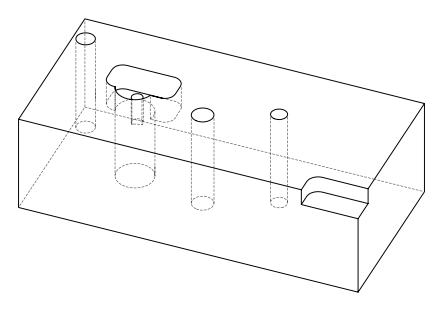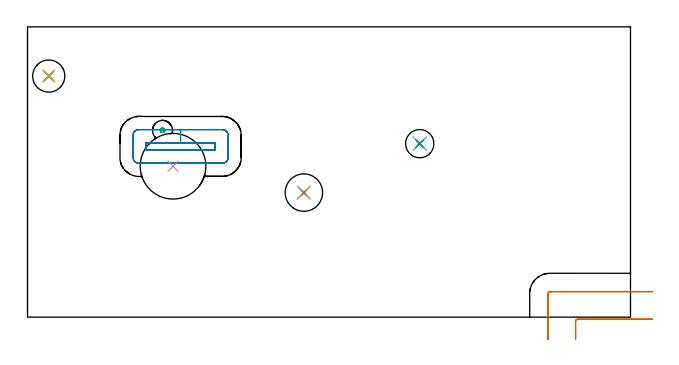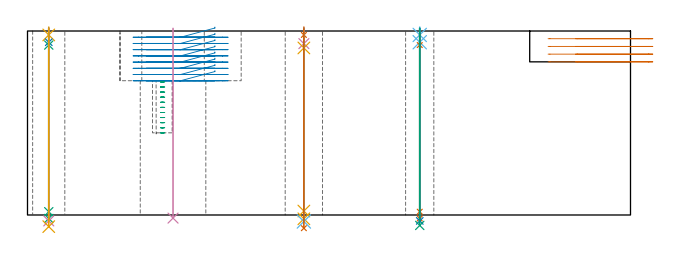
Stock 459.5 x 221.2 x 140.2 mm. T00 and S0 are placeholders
(PLAN: 19 operations, 16 tool changes, 14.8 min)
(1 MILL_CORNER_NOTCH_RECTANGULAR | CORNER_NOTCH_RECTANGULAR | UGT0201_006 | Follow Part, ap 7, ae 75% | 1.7 min | 59095 mm3)
(2 MILL_RECTANGULAR_POCKET | POCKET_RECTANGULAR_STRAIGHT | UGT0201_094 | Follow Part, ap 5, ae 75% | 6.03 min | 152968 mm3)
(3 MILL_BLIND_HOLE_FROM_SOLID_MATERIAL | STEP1POCKET | NXT0201_011 | Spiral | 0.71 min | 7286 mm3)
(4 INDEXABLE_INSERT_DRILL_THROUGH_HOLE_FROM_SOLID | STEP1HOLE | NXT0302_038 | 0.58 min | 222142 mm3)
(5 SPOT_DRILL | STEP1HOLE_1 | NXT0321_9005460120000 | 0.05 min | 184 mm3)
(6 SPOT_DRILL_1 | STEP1HOLE_2 | NXT0321_9005460120000 | 0.05 min | 179 mm3)
(7 SPOT_DRILL_2 | STEP1HOLE_3 | NXT0321_9005460120000 | 0.05 min | 185 mm3)
(8 DRILL_BLIND_HOLE_INTO_CENTER | STEP1HOLE_1 | UGT0301_180 | 0.04 min | 146 mm3)
(9 GUN_DRILL_THROUGH_HOLE | STEP1HOLE_1 | UGT0307_001 | 0.63 min | 2537 mm3)
(10 SPADE_DRILL_TO_ENLARGE_THROUGH_HOLE | STEP1HOLE_1 | UGT0306_004 | 0.59 min | 17129 mm3)
(11 DRILL_TO_ENLARGE_THROUGH_HOLE | STEP1HOLE_1 | UGT0301_058 | 0.61 min | 46019 mm3)
(12 DRILL_BLIND_HOLE_INTO_CENTER_1 | STEP1HOLE_2 | UGT0301_180 | 0.04 min | 114 mm3)
(13 GUN_DRILL_THROUGH_HOLE_1 | STEP1HOLE_2 | UGT0307_001 | 0.62 min | 2565 mm3)
(14 SPADE_DRILL_TO_ENLARGE_THROUGH_HOLE_1 | STEP1HOLE_2 | UGT0306_004 | 0.59 min | 17127 mm3)
(15 DRILL_TO_ENLARGE_THROUGH_HOLE_1 | STEP1HOLE_2 | UGT0301_052 | 0.6 min | 30827 mm3)
(16 DRILL_BLIND_HOLE_INTO_CENTER_2 | STEP1HOLE_3 | NXT0301_035 | 0.05 min | 216 mm3)
(17 GUN_DRILL_THROUGH_HOLE_2 | STEP1HOLE_3 | UGT0307_002 | 0.64 min | 3657 mm3)
(18 SPADE_DRILL_TO_ENLARGE_THROUGH_HOLE_2 | STEP1HOLE_3 | UGT0306_006 | 0.59 min | 22341 mm3)
(19 DRILL_TO_ENLARGE_THROUGH_HOLE_2 | STEP1HOLE_3 | UGT0301_392 | 0.61 min | 62949 mm3)
(TOOL UGT0201_006 | End Mill 28 mm | D28 FL25 Z2)
(TOOL UGT0201_094 | End mill 20 mm | D20 FL38 Z4)
(TOOL NXT0201_011 | ENDMILL 12mm [2P460-1200-NA 1630] | D12 FL38 Z6)
(TOOL NXT0302_038 | Index. Insert Drill 50mm [880-D5000L50-04] | D50 PA176 FL200 Z2)
(TOOL NXT0321_9005460120000 | NC Spot Drill, 142deg, 12mm, Carbide, Uncoated | D12 PA142 FL30 Z2)
(TOOL UGT0301_180 | Twist Drill 5.7 mm | D5.7 PA118 FL55 Z2)
(TOOL UGT0307_001 | Gun Drill 5 mm | D5 PA130 FL24 Z1)
(TOOL UGT0306_004 | Spade Drill 13.5mm | D13.5 PA132 FL10 Z2)
(TOOL UGT0301_058 | Twist Drill 24.5 mm | D24.5 PA118 FL160 Z2)
(TOOL UGT0301_052 | Twist Drill 21.5 mm | D21.5 PA118 FL150 Z2)
(TOOL NXT0301_035 | Carbide Drill 6.4mm [860.1-0640-032A1-MM 2214] | D6.4 PA140 FL53 Z2)
(TOOL UGT0307_002 | Gun Drill 6 mm | D6 PA130 FL24 Z1)
(TOOL UGT0306_006 | Spade Drill 15.5mm | D15.5 PA132 FL10 Z2)
(TOOL UGT0301_392 | Twist Drill 28.5 mm | D28.5 PA118 FL165 Z2)
(OP 1 MILL_CORNER_NOTCH_RECTANGULAR)
G17 G21 G94 G90
T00 M6
G54
G17 G0 G90 X476.408 Y-1.6 S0 M3
G43 Z150.2 H0
Z134.325
G94 G1 X473.408 F250.
X419.094 F500.
G3 X417.7 Y-2.994 R1.4
G1 Y-14.
Y-17. F250.
G0 Z150.2
X476.5 Y19.4
Z134.325
G1 X473.5
X398.094 F500.
G3 X396.7 Y18.006 R1.4
G1 Y-14.
Y-17. F250.
G0 Z150.2
X476.408 Y-1.6
Z128.45
G1 X473.408
X419.094 F500.
G3 X417.7 Y-2.994 R1.4
G1 Y-14.
Y-17. F250.
G0 Z150.2
X476.5 Y19.4
Z128.45
G1 X473.5
X398.094 F500.
G3 X396.7 Y18.006 R1.4
G1 Y-14.
Y-17. F250.
G0 Z150.2
X476.408 Y-1.6
Z122.575
G1 X473.408
X419.094 F500.
G3 X417.7 Y-2.994 R1.4
G1 Y-14.
Y-17. F250.
G0 Z150.2
X476.5 Y19.4
Z122.575
G1 X473.5
X398.094 F500.
G3 X396.7 Y18.006 R1.4
G1 Y-14.
Y-17. F250.
G0 Z150.2
X476.408 Y-1.6
Z116.7
G1 X473.408
X419.094 F500.
G3 X417.7 Y-2.994 R1.4
G1 Y-14.
Y-17. F250.
G0 Z150.2
X476.5 Y19.4
Z116.7
G1 X473.5
X398.094 F500.
G3 X396.7 Y18.006 R1.4
G1 Y-14.
Y-17. F250.
G0 Z150.2
M5
M2
(OP 2 MILL_RECTANGULAR_POCKET)
G17 G21 G94 G90
T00 M6
G54
G17 G0 G90 X142.8 Y130.173 S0 M3
G43 Z150.2 H0
Z143.2
G94 G1 Y132.9 Z142.469 F250.
X116.65 Z135.462
X90.5 F500.
Y127.3
X142.8
Y132.9
X116.65
Y142.9
X84.7
G3 X80.5 Y138.7 R4.2
G1 Y121.5
G3 X84.7 Y117.3 R4.2
G1 X148.6
G3 X152.8 Y121.5 R4.2
G1 Y138.7
G3 X148.6 Y142.9 R4.2
G1 X116.65
X115.65
G0 X142.8 Y130.173 Z138.462
G1 Y132.9 Z137.732 F250.
X116.65 Z130.725
X90.5 F500.
Y127.3
X142.8
Y132.9
X116.65
Y142.9
X84.7
G3 X80.5 Y138.7 R4.2
G1 Y121.5
G3 X84.7 Y117.3 R4.2
G1 X148.6
G3 X152.8 Y121.5 R4.2
G1 Y138.7
G3 X148.6 Y142.9 R4.2
G1 X116.65
X115.65
G0 X142.8 Y130.173 Z133.725
G1 Y132.9 Z132.994 F250.
X116.65 Z125.987
X90.5 F500.
Y127.3
X142.8
Y132.9
X116.65
Y142.9
X84.7
G3 X80.5 Y138.7 R4.2
G1 Y121.5
G3 X84.7 Y117.3 R4.2
G1 X148.6
G3 X152.8 Y121.5 R4.2
G1 Y138.7
G3 X148.6 Y142.9 R4.2
G1 X116.65
X115.65
G0 X142.8 Y130.173 Z128.987
G1 Y132.9 Z128.257 F250.
X116.65 Z121.25
X90.5 F500.
Y127.3
X142.8
Y132.9
X116.65
Y142.9
X84.7
G3 X80.5 Y138.7 R4.2
G1 Y121.5
G3 X84.7 Y117.3 R4.2
G1 X148.6
G3 X152.8 Y121.5 R4.2
G1 Y138.7
G3 X148.6 Y142.9 R4.2
G1 X116.65
X115.65
G0 X142.8 Y130.173 Z124.25
G1 Y132.9 Z123.519 F250.
X116.65 Z116.512
X90.5 F500.
Y127.3
X142.8
Y132.9
X116.65
Y142.9
X84.7
G3 X80.5 Y138.7 R4.2
G1 Y121.5
G3 X84.7 Y117.3 R4.2
G1 X148.6
G3 X152.8 Y121.5 R4.2
G1 Y138.7
G3 X148.6 Y142.9 R4.2
G1 X116.65
X115.65
G0 X142.8 Y130.173 Z119.512
G1 Y132.9 Z118.782 F250.
X116.65 Z111.775
X90.5 F500.
Y127.3
X142.8
Y132.9
X116.65
Y142.9
X84.7
G3 X80.5 Y138.7 R4.2
G1 Y121.5
G3 X84.7 Y117.3 R4.2
G1 X148.6
G3 X152.8 Y121.5 R4.2
G1 Y138.7
G3 X148.6 Y142.9 R4.2
G1 X116.65
X115.65
G0 X142.8 Y130.173 Z114.775
G1 Y132.9 Z114.044 F250.
X116.65 Z107.037
X90.5 F500.
Y127.3
X142.8
Y132.9
X116.65
Y142.9
X84.7
G3 X80.5 Y138.7 R4.2
G1 Y121.5
G3 X84.7 Y117.3 R4.2
G1 X148.6
G3 X152.8 Y121.5 R4.2
G1 Y138.7
G3 X148.6 Y142.9 R4.2
G1 X116.65
X115.65
G0 X142.8 Y130.173 Z110.037
G1 Y132.9 Z109.307 F250.
X116.65 Z102.3
X90.5 F500.
Y127.3
X142.8
Y132.9
X116.65
Y142.9
X84.7
G3 X80.5 Y138.7 R4.2
G1 Y121.5
G3 X84.7 Y117.3 R4.2
G1 X148.6
G3 X152.8 Y121.5 R4.2
G1 Y138.7
G3 X148.6 Y142.9 R4.2
G1 X116.65
X115.65
G0 Z150.2
M5
M2
(OP 3 MILL_BLIND_HOLE_FROM_SOLID_MATERIAL)
G17 G21 G94 G90
T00 M6
G54
G17 G0 G90 X102.9 Y142.3 S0 M3
G43 Z150.2 H1
Z101.418
G94 G3 X103.66 Y143.19 R0.77 F250.
X102.642 Y143.93 R0.89
X101.27 Y142.042 R1.65
X102.642 Y143.93 R-1.65
X101.956 Y142.986 R0.825
X102.9 Y142.3 R0.825
G0 Z97.536
G3 X103.66 Y143.19 R0.77
X102.642 Y143.93 R0.89
X101.27 Y142.042 R1.65
X102.642 Y143.93 R-1.65
X101.956 Y142.986 R0.825
X102.9 Y142.3 R0.825
G0 Z93.655
G3 X103.66 Y143.19 R0.77
X102.642 Y143.93 R0.89
X101.27 Y142.042 R1.65
X102.642 Y143.93 R-1.65
X101.956 Y142.986 R0.825
X102.9 Y142.3 R0.825
G0 Z89.773
G3 X103.66 Y143.19 R0.77
X102.642 Y143.93 R0.89
X101.27 Y142.042 R1.65
X102.642 Y143.93 R-1.65
X101.956 Y142.986 R0.825
X102.9 Y142.3 R0.825
G0 Z85.891
G3 X103.66 Y143.19 R0.77
X102.642 Y143.93 R0.89
X101.27 Y142.042 R1.65
X102.642 Y143.93 R-1.65
X101.956 Y142.986 R0.825
X102.9 Y142.3 R0.825
G0 Z82.009
G3 X103.66 Y143.19 R0.77
X102.642 Y143.93 R0.89
X101.27 Y142.042 R1.65
X102.642 Y143.93 R-1.65
X101.956 Y142.986 R0.825
X102.9 Y142.3 R0.825
G0 Z78.127
G3 X103.66 Y143.19 R0.77
X102.642 Y143.93 R0.89
X101.27 Y142.042 R1.65
X102.642 Y143.93 R-1.65
X101.956 Y142.986 R0.825
X102.9 Y142.3 R0.825
G0 Z74.245
G3 X103.66 Y143.19 R0.77
X102.642 Y143.93 R0.89
X101.27 Y142.042 R1.65
X102.642 Y143.93 R-1.65
X101.956 Y142.986 R0.825
X102.9 Y142.3 R0.825
G0 Z70.364
G3 X103.66 Y143.19 R0.77
X102.642 Y143.93 R0.89
X101.27 Y142.042 R1.65
X102.642 Y143.93 R-1.65
X101.956 Y142.986 R0.825
X102.9 Y142.3 R0.825
G0 Z66.482
G3 X103.66 Y143.19 R0.77
X102.642 Y143.93 R0.89
X101.27 Y142.042 R1.65
X102.642 Y143.93 R-1.65
X101.956 Y142.986 R0.825
X102.9 Y142.3 R0.825
G0 Z62.6
G3 X103.66 Y143.19 R0.77
X102.642 Y143.93 R0.89
X101.27 Y142.042 R1.65
X102.642 Y143.93 R-1.65
X101.956 Y142.986 R0.825
X102.9 Y142.3 R0.825
G0 Z150.2
M5
M2
(OP 4 INDEXABLE_INSERT_DRILL_THROUGH_HOLE_FROM_SOLID)
G17 G21 G94 G90
T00 M6
G54
G17 G0 G90 X110.9 Y115. S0 M3
G43 Z150.2 H1
G94 G81 G98 Z-2.373 F250. R142.2
G80
M5
M2
(OP 5 SPOT_DRILL)
G17 G21 G94 G90
T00 M6
G54
G17 G0 G90 X16.2 Y183.7 S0 M3
G43 Z150.2 H0
G94 G81 G98 Z137.2 F250. R143.2
G80
M5
M2
(OP 6 SPOT_DRILL_1)
G17 G21 G94 G90
T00 M6
G54
G17 G0 G90 X298.9 Y132.2 S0 M3
G43 Z150.2 H0
G94 G81 G98 Z137.2 F250. R143.2
G80
M5
M2
(OP 7 SPOT_DRILL_2)
G17 G21 G94 G90
T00 M6
G54
G17 G0 G90 X210.6 Y94.9 S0 M3
G43 Z150.2 H0
G94 G81 G98 Z137.2 F250. R143.2
G80
M5
M2
(OP 8 DRILL_BLIND_HOLE_INTO_CENTER)
G17 G21 G94 G90
T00 M6
G54
G17 G0 G90 X16.2 Y183.7 S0 M3
G43 Z150.2 H0
G94 G81 G98 Z131.65 F250. R142.2
G80
M5
M2
(OP 9 GUN_DRILL_THROUGH_HOLE)
G17 G21 G94 G90
T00 M6
G54
G17 G0 G90 X16.2 Y183.7 M8
G43 Z150.2 H0
Z139.032
S716 M3
G94 G1 Z129.486 F125. M26
G4 X.084
Z2.5 F250.
G4 X.084
Z-2.666 F125.
G4 X.084
M5
M9
G0 Z139.032
Z150.2
M2
(OP 10 SPADE_DRILL_TO_ENLARGE_THROUGH_HOLE)
G17 G21 G94 G90
T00 M6
G54
G17 G0 G90 X16.2 Y183.7 S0 M3
G43 Z150.2 H0
G94 G73 G98 Z-4.505 F250. Q13.155 R142.2
G80
M5
M2
(OP 11 DRILL_TO_ENLARGE_THROUGH_HOLE)
G17 G21 G94 G90
T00 M6
G54
G17 G0 G90 X16.2 Y183.7 S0 M3
G43 Z150.2 H0
G94 G73 G98 Z-8.861 F250. Q21.294 R142.2
G80
M5
M2
(OP 12 DRILL_BLIND_HOLE_INTO_CENTER_1)
G17 G21 G94 G90
T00 M6
G54
G17 G0 G90 X298.9 Y132.2 S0 M3
G43 Z150.2 H0
G94 G81 G98 Z131.65 F250. R142.2
G80
M5
M2
(OP 13 GUN_DRILL_THROUGH_HOLE_1)
G17 G21 G94 G90
T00 M6
G54
G17 G0 G90 X298.9 Y132.2 M8
G43 Z150.2 H0
Z138.312
S716 M3
G94 G1 Z129.486 F125. M26
G4 X.084
Z2.5 F250.
G4 X.084
Z-2.666 F125.
G4 X.084
M5
M9
G0 Z138.312
Z150.2
M2
(OP 14 SPADE_DRILL_TO_ENLARGE_THROUGH_HOLE_1)
G17 G21 G94 G90
T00 M6
G54
G17 G0 G90 X298.9 Y132.2 S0 M3
G43 Z150.2 H0
G94 G73 G98 Z-4.505 F250. Q13.155 R142.2
G80
M5
M2
(OP 15 DRILL_TO_ENLARGE_THROUGH_HOLE_1)
G17 G21 G94 G90
T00 M6
G54
G17 G0 G90 X298.9 Y132.2 S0 M3
G43 Z150.2 H0
G94 G73 G98 Z-7.959 F250. Q21.166 R142.2
G80
M5
M2
(OP 16 DRILL_BLIND_HOLE_INTO_CENTER_2)
G17 G21 G94 G90
T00 M6
G54
G17 G0 G90 X210.6 Y94.9 S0 M3
G43 Z150.2 H1
G94 G81 G98 Z130.6 F250. R142.2
G80
M5
M2
(OP 17 GUN_DRILL_THROUGH_HOLE_2)
G17 G21 G94 G90
T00 M6
G54
G17 G0 G90 X210.6 Y94.9 M8
G43 Z150.2 H0
Z138.532
S716 M3
G94 G1 Z127.293 F125. M26
G4 X.084
Z3. F250.
G4 X.084
Z-2.899 F125.
G4 X.084
M5
M9
G0 Z138.532
Z150.2
M2
(OP 18 SPADE_DRILL_TO_ENLARGE_THROUGH_HOLE_2)
G17 G21 G94 G90
T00 M6
G54
G17 G0 G90 X210.6 Y94.9 S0 M3
G43 Z150.2 H0
G94 G73 G98 Z-4.951 F250. Q14.515 R142.2
G80
M5
M2
(OP 19 DRILL_TO_ENLARGE_THROUGH_HOLE_2)
G17 G21 G94 G90
T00 M6
G54
G17 G0 G90 X210.6 Y94.9 S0 M3
G43 Z150.2 H0
G94 G73 G98 Z-10.062 F250. Q25.044 R142.2
G80
M5
M2
